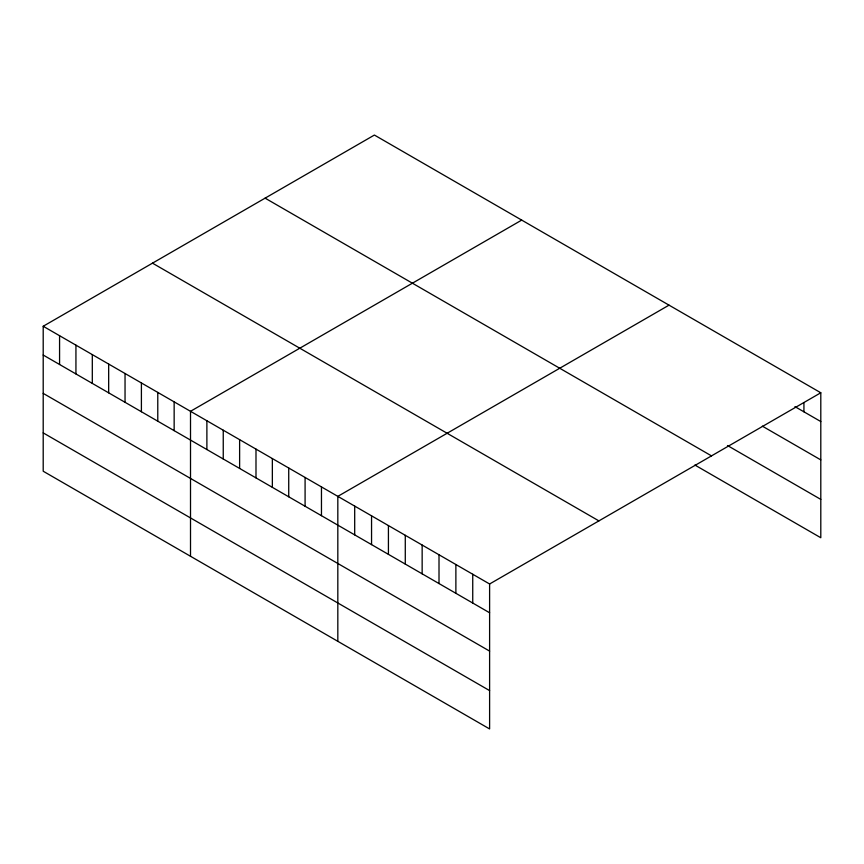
<?xml version="1.0" encoding="UTF-8"?>
<svg xmlns="http://www.w3.org/2000/svg" width="864" height="864" viewBox="0 0 864 864"><rect width="100%" height="100%" fill="white"/><g stroke="black" fill="none" stroke-linecap="round" stroke-linejoin="round"><path stroke-width="1.3" d="M43.2 326.257L489.607 583.988L489.607 728.946L43.2 471.226L43.2 326.257L374.393 135.054L820.8 392.774L820.8 537.743L694.883 465.037M521.705 220.104L190.512 411.307L190.512 556.276M669.017 305.154L337.824 496.368L337.824 641.326M489.607 583.988L820.8 392.774M794.945 406.631L820.8 421.556M762.34 426.146L820.8 459.896M727.488 445.522L820.8 499.403M265.097 198.148L711.504 455.879M152.496 263.164L598.903 520.895M43.2 355.039L489.607 612.77M43.2 393.379L489.607 651.11M43.2 432.886L489.607 690.606M803.93 402.667L803.93 411.815M472.738 574.258L472.738 603.029M455.879 564.516L455.879 593.298M439.009 554.785L439.009 583.556M422.15 545.044L422.15 573.826M405.281 535.313L405.281 564.084M388.422 525.571L388.422 554.353M371.552 515.84L371.552 544.612M354.694 506.099L354.694 534.881M321.462 486.918L321.462 515.689M305.089 477.468L305.089 506.239M288.727 468.018L288.727 496.789M272.354 458.568L272.354 487.339M255.992 449.118L255.992 477.889M239.62 439.668L239.62 468.439M223.247 430.218L223.247 458.989M206.885 420.768L206.885 449.539M174.15 401.857L174.15 430.639M157.777 392.407L157.777 421.189M141.404 382.957L141.404 411.739M125.042 373.507L125.042 402.289M108.67 364.057L108.67 392.839M92.308 354.607L92.308 383.389M75.935 345.157L75.935 373.939M59.573 335.707L59.573 364.489"/></g></svg>
